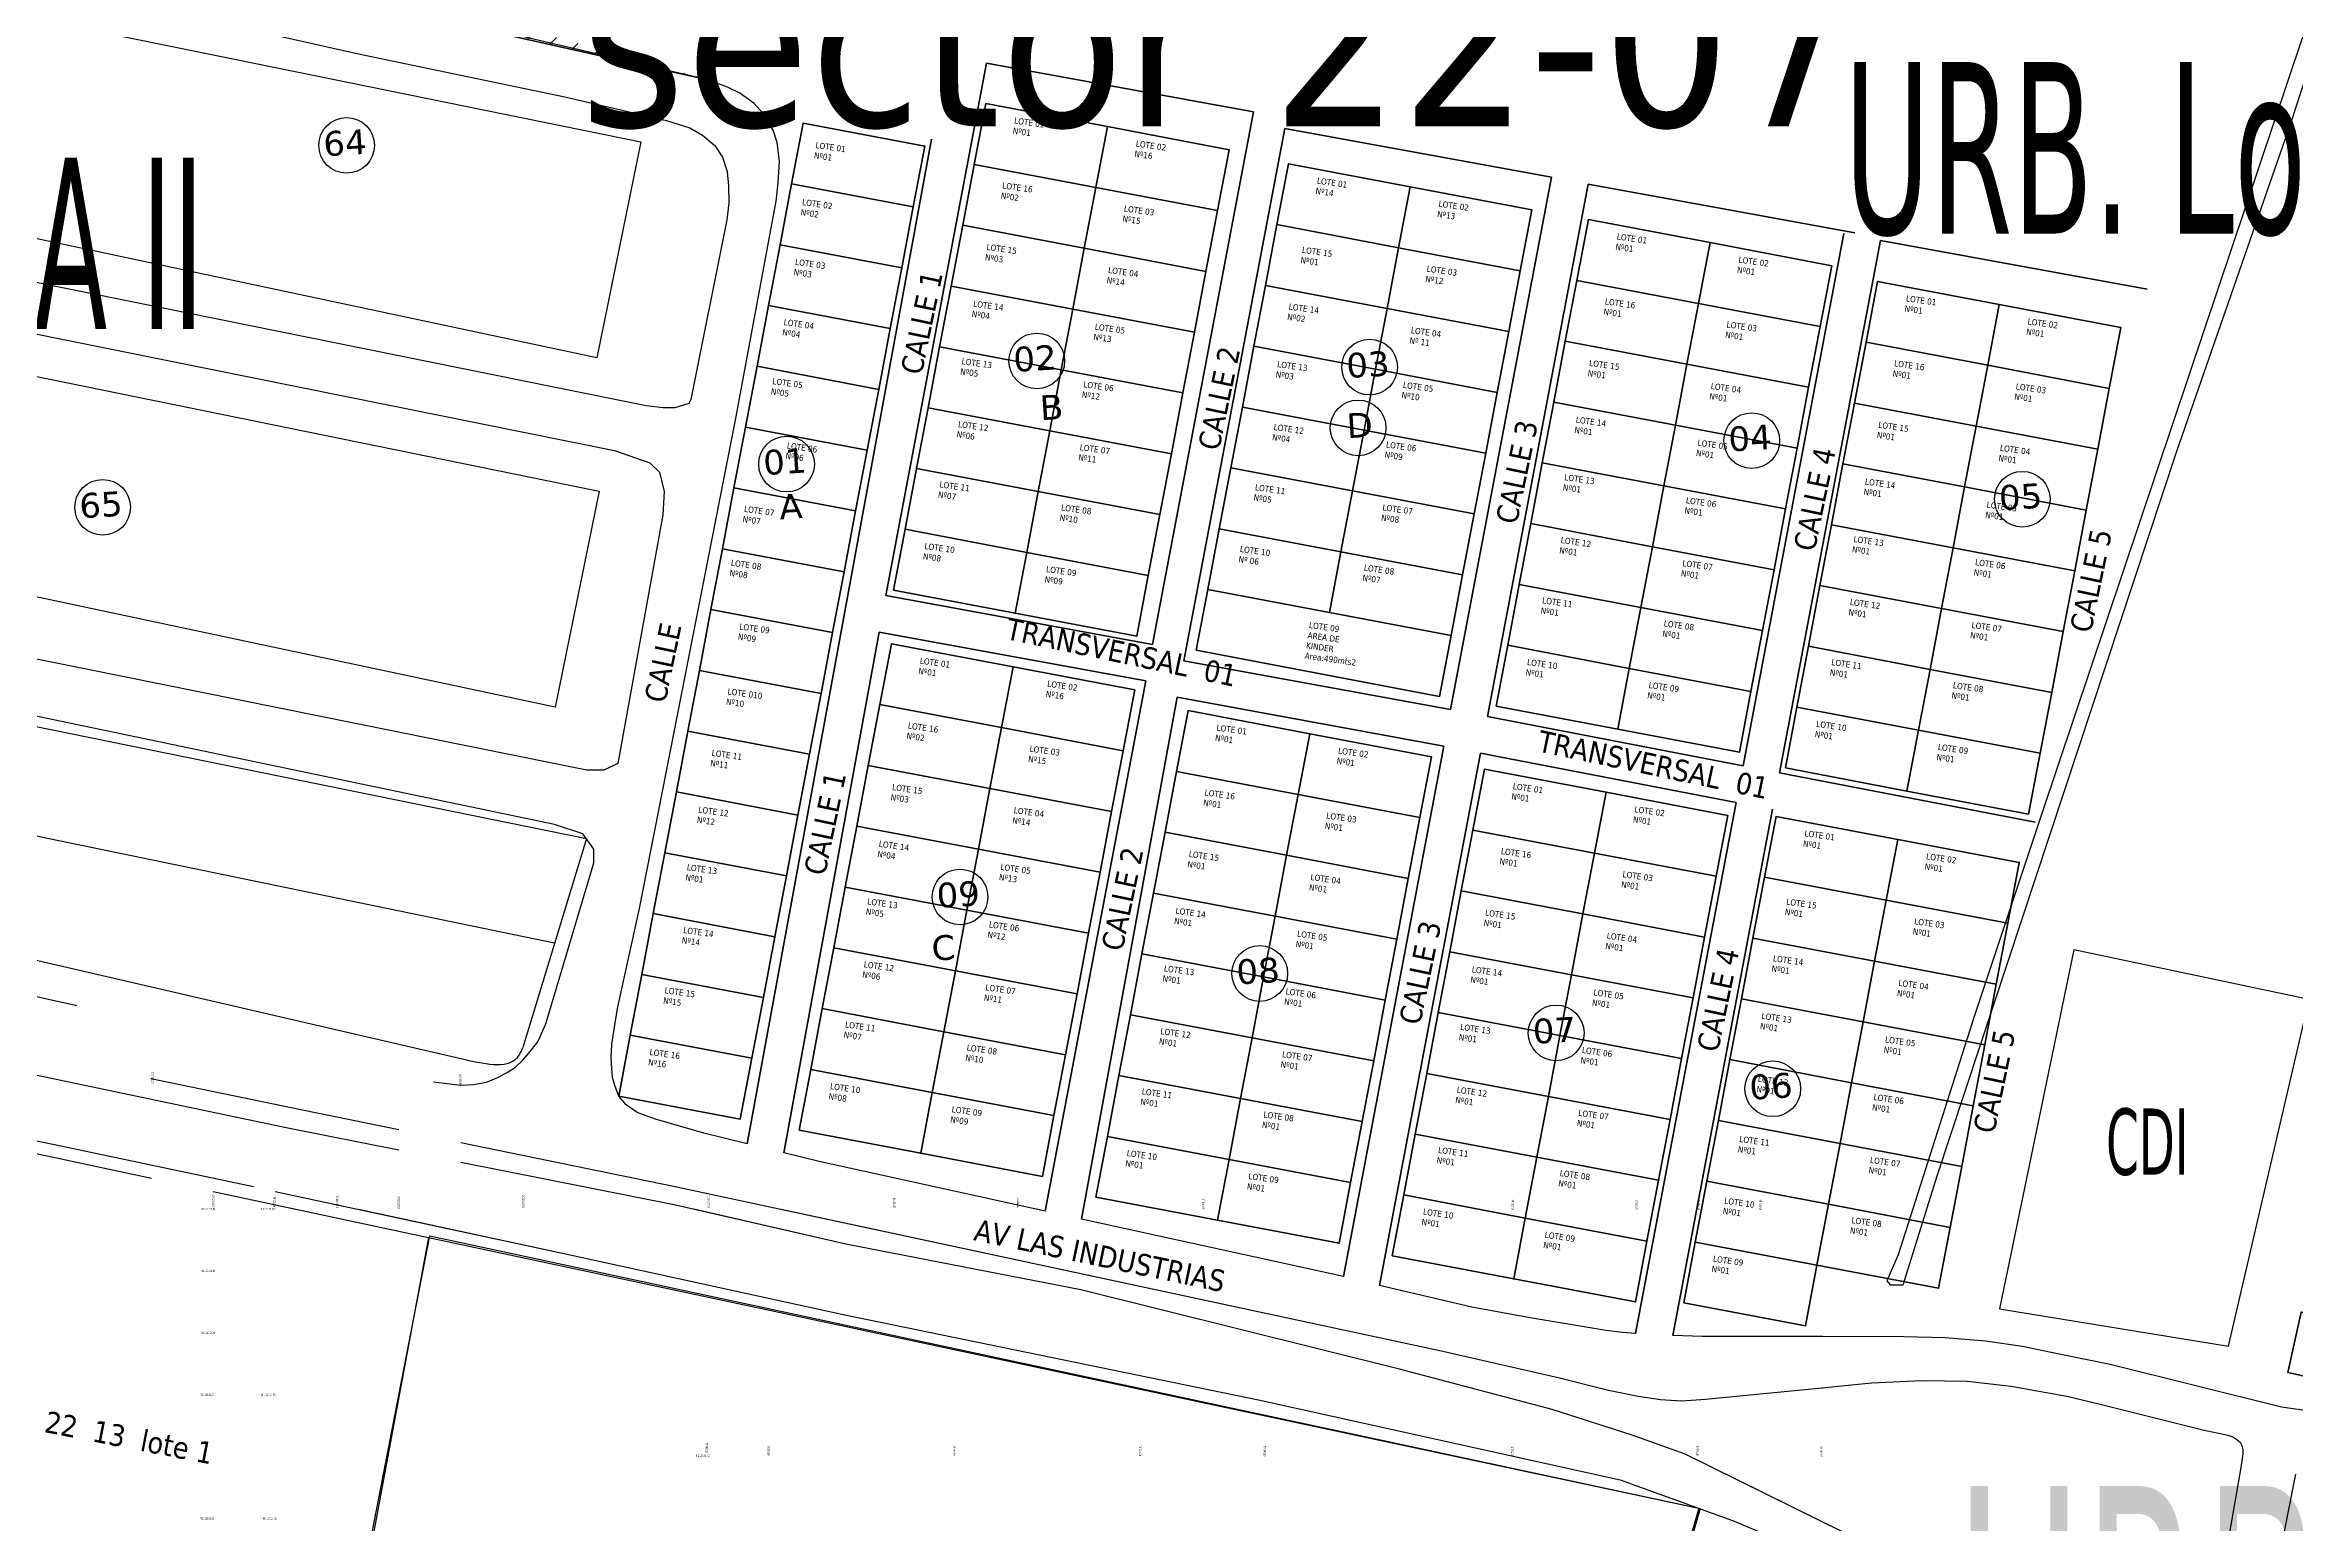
# Model space of a CAD drawing. Header units: metres. Extents: x 2 to 659295185, y -28 to 1124222152.
# Drawn here: x 657297.8 to 657661.3, y 1122120.6 to 1122359.4 of the extents above; entities that cross this region are included whole.
import ezdxf

# ---------------------------------------------------------------- set-up
doc = ezdxf.new("R2010")
doc.units = ezdxf.units.M
doc.header["$MEASUREMENT"] = 0
doc.linetypes.add('HIDDEN', pattern=[0.375, 0.25, -0.125])
for name, color, linetype in [('CALLES', 1, 'CONTINUOUS'), ('LOTES DE TERRENO PARA URBANIZAR', 1, 'CONTINUOUS'), ('MANZANA', 30, 'CONTINUOUS'), ('Numero de manzana', 6, 'CONTINUOUS'), ('Parcelas', 140, 'CONTINUOUS'), ('TEXTOS', 7, 'CONTINUOUS'), ('VERT.', 7, 'CONTINUOUS')]:
    doc.layers.add(name, color=color, linetype=linetype)
doc.styles.add('ROMAN', font='verdana.ttf')
doc.styles.get("Standard").update_dxf_attribs({"font": 'tahoma.ttf'})

msp = doc.modelspace()

# ---------------------------------------------------------------- hatches: boundary and pattern name
at = {"layer": 'LOTES DE TERRENO PARA URBANIZAR', "lineweight": 40}
h = msp.add_hatch(dxfattribs=at)
h.set_pattern_fill('ANSI31', color=1, scale=25, style=0)
edge = h.paths.add_edge_path()
edge.add_line((657322, 1122377), (657348.1697, 1122556.9868))
edge.add_line((657348.1697, 1122556.9868), (657323.4363, 1122561.6858))
edge.add_line((657323.4363, 1122561.6858), (657272.8811, 1122570.8639))
edge.add_line((657272.8811, 1122570.8639), (657097.1397, 1122602.7692))
edge.add_line((657097.1397, 1122602.7692), (657078.2462, 1122426.7833))
edge.add_line((657078.2462, 1122426.7833), (657404.897, 1122353.7881))

# ---------------------------------------------------------------- linework, layer by layer
at = {"layer": 'LOTES DE TERRENO PARA URBANIZAR', "color": 1, "lineweight": 40}
msp.add_lwpolyline([(657322, 1122377), (657348.1697, 1122556.9868), (657323.4363, 1122561.6858), (657272.8811, 1122570.8639), (657097.1397, 1122602.7692), (657078.2462, 1122426.7833), (657404.897, 1122353.7881)], dxfattribs=at)
at = {"layer": 'MANZANA', "lineweight": -2}
for p, q in [((657660.6914, 1122346.9595), (657689.7662, 1122436.3413)), ((657669.8443, 1122382.6123), (657644.2162, 1122306.1778)), ((657404.897, 1122353.7881), (657355.9744, 1122365.1858)), ((657408.0799, 1122352.5884), (657404.897, 1122353.7881)), ((657410.0589, 1122351.5986), (657408.0799, 1122352.5884)), ((657412.3678, 1122349.9489), (657410.0589, 1122351.5986)), ((657413.8025, 1122348.4092), (657412.3678, 1122349.9489)), ((657415.4517, 1122345.6498), (657413.8025, 1122348.4092)), ((657416.1196, 1122343.6602), (657415.4517, 1122345.6498)), ((657416.4659, 1122340.5708), (657416.1196, 1122343.6602)), ((657642.1877, 1122293.7903), (657660.6914, 1122346.9595)), ((657416.2598, 1122337.1415), (657416.4659, 1122340.5708)), ((657415.9465, 1122334.1521), (657416.2598, 1122337.1415)), ((657409.3086, 1122298.5094), (657415.9465, 1122334.1521)), ((657644.2162, 1122306.1778), (657620.2043, 1122234.7424)), ((657393.8723, 1122219.9154), (657409.3086, 1122298.5094)), ((657603.4735, 1122176.7142), (657642.1877, 1122293.7903)), ((657620.2043, 1122234.7424), (657609.4929, 1122202.6189)), ((657390.3266, 1122203.7487), (657393.8723, 1122219.9154)), ((657389.3701, 1122197.9998), (657390.3266, 1122203.7487)), ((657609.4929, 1122202.6189), (657597.1736, 1122163.9668)), ((657337.0502, 1122184.3826), (657287.2536, 1122194.8905)), ((657389.2712, 1122195.7803), (657389.3701, 1122197.9998)), ((657389.3866, 1122194.1206), (657389.2712, 1122195.7803)), ((657314.9199, 1122192.4478), (657339.4498, 1122187.382)), ((657389.502, 1122192.5809), (657389.3866, 1122194.1206)), ((657389.9473, 1122191.1412), (657389.502, 1122192.5809)), ((657390.4998, 1122189.5916), (657389.9473, 1122191.1412)), ((657270.6299, 1122187.512), (657299.3667, 1122181.7831)), ((657339.4498, 1122187.382), (657355.0107, 1122184.1734)), ((657391.7119, 1122188.1618), (657390.4998, 1122189.5916)), ((657393.4765, 1122186.9521), (657391.7119, 1122188.1618)), ((657355.0107, 1122180.8318), (657337.0502, 1122184.3826)), ((657396.4368, 1122185.8623), (657393.4765, 1122186.9521)), ((657404.2291, 1122183.5728), (657396.4368, 1122185.8623)), ((657411.2548, 1122181.8547), (657404.2291, 1122183.5728)), ((657299.3667, 1122181.7831), (657331.5008, 1122174.9545)), ((657365.0107, 1122182.1114), (657399.3311, 1122175.0345)), ((657399.4548, 1122172.0451), (657365.0107, 1122178.8548)), ((657597.9652, 1122159.0978), (657603.4735, 1122176.7142)), ((657335.0107, 1122174.2001), (657381.4129, 1122164.2267)), ((657399.3311, 1122175.0345), (657523.1672, 1122148.4899)), ((657348.4774, 1122171.3049), (657381.4127, 1122164.226)), ((657427.2103, 1122165.6464), (657399.4548, 1122172.0451)), ((657427.2101, 1122165.6457), (657402.6623, 1122171.3049)), ((657416.727, 1122171.3049), (657523.167, 1122148.4892)), ((657465.1575, 1122158.2972), (657427.2101, 1122165.6457)), ((657465.1577, 1122158.2979), (657427.2103, 1122165.6464)), ((657381.4127, 1122164.226), (657427.037, 1122154.2481)), ((657381.4129, 1122164.2267), (657427.0371, 1122154.2487)), ((657597.1736, 1122163.9668), (657595.3266, 1122159.7576)), ((657516.6033, 1122145.4698), (657465.1575, 1122158.2972)), ((657516.6035, 1122145.4705), (657465.1577, 1122158.2979)), ((657595.3266, 1122159.7576), (657595.879, 1122159.0878)), ((657595.879, 1122159.0878), (657597.9652, 1122159.0978)), ((657427.037, 1122154.2481), (657493.8366, 1122140.5008)), ((657427.0371, 1122154.2487), (657493.8367, 1122140.5015)), ((657565.5672, 1122150.7688), (657560.7969, 1122150.927)), ((657565.5673, 1122150.7695), (657560.797, 1122150.9277)), ((657523.167, 1122148.4892), (657542.2562, 1122144.1401)), ((657523.1672, 1122148.4899), (657542.2563, 1122144.1408)), ((657585.0105, 1122150.7269), (657565.5672, 1122150.7688)), ((657598.1137, 1122150.6995), (657565.5673, 1122150.7695)), ((657604.7928, 1122150.5095), (657598.1137, 1122150.6995)), ((657611.2658, 1122149.9796), (657604.7928, 1122150.5095)), ((657617.2935, 1122149.1198), (657611.2658, 1122149.9796)), ((657621.9029, 1122148.15), (657617.2935, 1122149.1198)), ((657631.4434, 1122146.2004), (657621.9029, 1122148.15)), ((657541.2914, 1122138.9412), (657516.6033, 1122145.4698)), ((657541.2915, 1122138.9419), (657516.6035, 1122145.4705)), ((657542.2562, 1122144.1401), (657550.3701, 1122142.0805)), ((657542.2563, 1122144.1408), (657550.3702, 1122142.0812)), ((657592.8858, 1122143.261), (657600.9915, 1122143.6309)), ((657600.9915, 1122143.6309), (657608.3303, 1122143.5509)), ((657659.0834, 1122139.3518), (657631.4434, 1122146.2004)), ((657493.8366, 1122140.5008), (657552.2996, 1122127.6035)), ((657493.8367, 1122140.5015), (657552.2997, 1122127.6042)), ((657550.3701, 1122142.0805), (657555.1939, 1122141.1007)), ((657550.3702, 1122142.0812), (657555.194, 1122141.1014)), ((657555.1939, 1122141.1007), (657558.8138, 1122140.5708)), ((657555.194, 1122141.1014), (657558.814, 1122140.5715)), ((657558.8138, 1122140.5708), (657562.2111, 1122140.3609)), ((657558.814, 1122140.5715), (657562.2112, 1122140.3616)), ((657562.2111, 1122140.3609), (657566.0454, 1122140.6008)), ((657562.2112, 1122140.3616), (657566.0456, 1122140.6015)), ((657566.0454, 1122140.6008), (657583.7905, 1122142.3405)), ((657566.0456, 1122140.6015), (657583.7906, 1122142.3412)), ((657583.7905, 1122142.3405), (657585.0105, 1122142.4639)), ((657583.7906, 1122142.3412), (657592.8858, 1122143.261)), ((657608.3303, 1122143.5509), (657615.4629, 1122142.7011)), ((657615.4629, 1122142.7011), (657624.4509, 1122141.0814)), ((657624.4509, 1122141.0814), (657629.6045, 1122139.8917)), ((657554.2374, 1122134.792), (657541.2914, 1122138.9412)), ((657554.2375, 1122134.7927), (657541.2915, 1122138.9419)), ((657629.6045, 1122139.8917), (657646.3931, 1122135.6525)), ((657680.4649, 1122136.2424), (657659.0834, 1122139.3518)), ((657562.7966, 1122131.7426), (657554.2374, 1122134.792)), ((657562.7967, 1122131.7433), (657554.2375, 1122134.7927)), ((657646.3931, 1122135.6525), (657650.45, 1122134.7827)), ((657650.45, 1122134.7827), (657651.2169, 1122134.5628)), ((657651.2169, 1122134.5628), (657651.8766, 1122134.1228)), ((657651.8766, 1122134.1228), (657652.429, 1122133.6829)), ((657652.429, 1122133.6829), (657652.6517, 1122133.243)), ((657652.6517, 1122133.243), (657652.7589, 1122132.9131)), ((657652.7589, 1122132.9131), (657652.8743, 1122132.4732)), ((657585.0105, 1122120.775), (657562.7966, 1122131.7426)), ((657592.5642, 1122117.0463), (657562.7967, 1122131.7433)), ((657652.5527, 1122129.5938), (657649.1307, 1122110.2177)), ((657652.8743, 1122131.8033), (657652.5527, 1122129.5938)), ((657652.8743, 1122132.4732), (657652.8743, 1122131.8033)), ((657552.2996, 1122127.6035), (657570.4075, 1122121.0448)), ((657552.2997, 1122127.6042), (657570.4076, 1122121.0455)), ((657660.1471, 1122121.9953), (657661.4335, 1122128.524)), ((657658.7536, 1122114.7968), (657660.1471, 1122121.9953)), ((657570.4075, 1122121.0448), (657580.6158, 1122116.7757)), ((657570.4076, 1122121.0455), (657580.616, 1122116.7764))]:
    msp.add_line(p, q, dxfattribs=at)
for points in [[(657273.3098, 1122374.8838), (657348.446, 1122357.9673), (657381.7922, 1122351.0287), (657398.2426, 1122347.2295), (657401.978, 1122346.0297), (657404.0642, 1122344.83), (657406.0432, 1122343.1803), (657407.2553, 1122341.3007), (657408.0305, 1122338.9811), (657408.2613, 1122336.6616), (657408.2778, 1122333.8922), (657407.9562, 1122331.1327), (657402.1677, 1122302.1286), (657401.8461, 1122301.4588), (657399.5455, 1122300.7889), (657397.6819, 1122300.7789), (657394.9443, 1122301.0989), (657270.7866, 1122326.2137)], [(657360.5756, 1122191.8911), (657363.206, 1122191.5712), (657364.9624, 1122191.3612), (657367.0404, 1122191.4812), (657369.1266, 1122191.8211), (657370.9819, 1122192.6009), (657372.6228, 1122193.5008), (657373.8267, 1122194.2806), (657375.0223, 1122195.3904), (657376.0036, 1122196.5001), (657377.4219, 1122198.3798), (657378.7247, 1122201.2692), (657386.5006, 1122227.2939), (657386.4923, 1122229.5034), (657384.7277, 1122231.9329), (657380.1183, 1122233.4526), (657100.2131, 1122291.9407)], [(657238.1661, 1122218.6756), (657302.9949, 1122204.2486)], [(657459.411, 1122170.9931), (657422.873, 1122179.0137), (657417.1562, 1122180.4117)], [(657459.4108, 1122170.9924), (657457.9869, 1122171.3049)], [(657507.5606, 1122160.4563), (657465.2748, 1122169.7051)], [(657507.5608, 1122160.457), (657465.2749, 1122169.7058)], [(657554.7519, 1122151.2527), (657552.6294, 1122151.3786), (657549.999, 1122151.6986), (657537.7209, 1122153.7482), (657528.2877, 1122155.4778), (657513.4028, 1122159.0017)], [(657554.752, 1122151.2534), (657552.6296, 1122151.3793), (657549.9992, 1122151.6993), (657537.7211, 1122153.7489), (657528.2878, 1122155.4785), (657513.4029, 1122159.0024)]]:
    msp.add_lwpolyline(points, dxfattribs=at)
at = {"layer": 'MANZANA', "lineweight": 40}
for points in [[(657449.9407, 1122356.4667), (657433.6493, 1122270.4554)], [(657493.024, 1122348.5799), (657449.9407, 1122356.4667)], [(657493.024, 1122348.5799), (657476.7305, 1122262.569)], [(657441.0543, 1122344.1846), (657411.2548, 1122181.8547)], [(657498.0905, 1122345.9306), (657481.797, 1122259.9197)], [(657541.1738, 1122338.0438), (657498.0905, 1122345.9306)], [(657541.1738, 1122338.0438), (657524.8803, 1122252.0329)], [(657547.1263, 1122336.9155), (657530.8329, 1122250.9046)], [(657590.2096, 1122329.0287), (657547.1263, 1122336.9155)], [(657588.4319, 1122328.9371), (657572.1385, 1122242.9262)], [(657594.3271, 1122327.8204), (657578.0336, 1122241.8095)], [(657637.4104, 1122319.9336), (657594.3271, 1122327.8204)], [(657476.732, 1122262.5687), (657433.6487, 1122270.4555)], [(657432.5683, 1122264.5536), (657417.1562, 1122180.4117)], [(657475.6516, 1122256.6668), (657432.5683, 1122264.5536)], [(657524.8818, 1122252.0327), (657481.7985, 1122259.9195)], [(657475.6516, 1122256.6668), (657459.411, 1122170.9931)], [(657480.7181, 1122254.0175), (657465.2749, 1122169.7058)], [(657523.8014, 1122246.1307), (657480.7181, 1122254.0175)], [(657530.8343, 1122250.9044), (657572.1399, 1122242.926)], [(657523.8014, 1122246.1307), (657507.5608, 1122160.457)], [(657529.6964, 1122245.0133), (657513.4029, 1122159.0024)], [(657529.6964, 1122245.0133), (657571.002, 1122237.0349)], [(657578.0336, 1122241.8095), (657619.3392, 1122233.8311)], [(657571.002, 1122237.0349), (657554.752, 1122151.2534)], [(657576.8972, 1122235.9181), (657560.797, 1122150.9277)]]:
    msp.add_lwpolyline(points, dxfattribs=at)
at = {"layer": 'MANZANA', "lineweight": -2}
msp.add_lwpolyline([(657395.5298, 1122291.9207), (657397.0717, 1122290.381), (657397.8551, 1122287.2817), (657397.6489, 1122283.5224), (657390.3761, 1122243.3406), (657388.0755, 1122242.2308), (657385.3379, 1122242.2208), (657254.4928, 1122268.6255), (657251.6398, 1122269.6053), (657249.8834, 1122271.2549), (657248.0034, 1122273.5745), (657247.5581, 1122275.894), (657247.9786, 1122279.6532), (657254.6413, 1122309.7671), (657255.606, 1122313.8663), (657256.3646, 1122315.9658), (657257.3459, 1122317.5255), (657258.5498, 1122318.5253), (657259.9681, 1122319.1952), (657261.5018, 1122319.4251), (657263.588, 1122319.2052), (657265.7814, 1122318.8852), (657389.8236, 1122293.8903)], close=True, dxfattribs=at)
at = {"layer": 'MANZANA', "lineweight": -3}
msp.add_lwpolyline([(657625.5542, 1122213.1917), (657613.5542, 1122155.1917), (657650.5542, 1122149.1917), (657663.5542, 1122205.1917), (657625.5542, 1122213.1917)], dxfattribs=at)
at = {"layer": 'Numero de manzana', "lineweight": -3}
for p, q in [((657359.7965, 1122166.7453), (657345.5052, 1122090.0658)), ((657359.7966, 1122166.746), (657345.5053, 1122090.0665)), ((657359.7965, 1122166.7453), (657565.1767, 1122122.9394)), ((657359.7966, 1122166.746), (657565.1769, 1122122.9401)), ((657565.1767, 1122122.9394), (657502.7306, 1121907.3662)), ((657565.1769, 1122122.9401), (657502.7308, 1121907.3669))]:
    msp.add_line(p, q, dxfattribs=at)
for points in [[(657280.9139, 1122179.0174), (657281.747, 1122183.4282), (657315.0107, 1122176.3185)], [(657325.0107, 1122174.1811), (657359.7966, 1122166.746)]]:
    msp.add_lwpolyline(points, dxfattribs=at)
at = {"layer": 'Numero de manzana', "lineweight": -2}
for centre in [(657346.5569, 1122343.1862), (657458.0278, 1122308.3551), (657511.8074, 1122307.3674), (657509.9449, 1122297.5423), (657573.5297, 1122295.4808), (657417.6161, 1122291.6987), (657307.1389, 1122284.7109), (657617.2366, 1122286.0129), (657445.635, 1122221.7584), (657494.0521, 1122209.3958), (657541.934, 1122199.7933), (657576.9225, 1122190.7685)]:
    msp.add_circle(centre, 4.5001, dxfattribs=at)
at = {"layer": 'Parcelas', "lineweight": -3}
for p, q in [((657380.1489, 1122214.3094), (657121.4294, 1122267.7353)), ((657137.4894, 1122248.2969), (657365.6809, 1122195.4951)), ((657385.2754, 1122231.1788), (657375.0223, 1122197.44))]:
    msp.add_line(p, q, dxfattribs=at)
for points in [[(657272.2925, 1122368.5965), (657394.0998, 1122343.7699), (657386.9892, 1122308.8831), (657264.8234, 1122334.8029), (657272.2925, 1122368.5965)], [(657265.5481, 1122312.1621), (657387.3554, 1122287.3354), (657380.2448, 1122252.4486), (657258.079, 1122278.3684), (657265.5481, 1122312.1621)], [(657104.2015, 1122288.4194), (657385.2754, 1122231.1788)]]:
    msp.add_lwpolyline(points, dxfattribs=at)
at = {"layer": 'Parcelas', "lineweight": 40}
for points in [[(657447.9306, 1122340.1085), (657467.5807, 1122336.3836), (657469.4431, 1122346.2086), (657449.7931, 1122349.9336), (657447.9306, 1122340.1085)], [(657418.4367, 1122336.967), (657438.0868, 1122333.2421), (657439.9493, 1122343.0671), (657420.2992, 1122346.792), (657418.4367, 1122336.967)], [(657467.5807, 1122336.3836), (657487.2307, 1122332.6587), (657489.0932, 1122342.4837), (657469.4431, 1122346.2086), (657467.5807, 1122336.3836)], [(657446.0682, 1122330.2835), (657465.7182, 1122326.5586), (657467.5807, 1122336.3836), (657447.9306, 1122340.1085), (657446.0682, 1122330.2835)], [(657496.8375, 1122330.3831), (657516.4876, 1122326.6582), (657518.35, 1122336.4832), (657498.7, 1122340.2082), (657496.8375, 1122330.3831)], [(657416.5743, 1122327.142), (657436.2243, 1122323.4171), (657438.0868, 1122333.2421), (657418.4367, 1122336.967), (657416.5743, 1122327.142)], [(657465.7182, 1122326.5586), (657485.3683, 1122322.8337), (657487.2307, 1122332.6587), (657467.5807, 1122336.3836), (657465.7182, 1122326.5586)], [(657516.4876, 1122326.6582), (657536.1376, 1122322.9333), (657538.0001, 1122332.7583), (657518.35, 1122336.4832), (657516.4876, 1122326.6582)], [(657444.2057, 1122320.4585), (657463.8558, 1122316.7336), (657465.7182, 1122326.5586), (657446.0682, 1122330.2835), (657444.2057, 1122320.4585)], [(657494.975, 1122320.5581), (657514.6251, 1122316.8332), (657516.4876, 1122326.6582), (657496.8375, 1122330.3831), (657494.975, 1122320.5581)], [(657545.2804, 1122321.3696), (657564.9304, 1122317.6447), (657566.7929, 1122327.4697), (657547.1428, 1122331.1946), (657545.2804, 1122321.3696)], [(657414.7118, 1122317.317), (657434.3619, 1122313.592), (657436.2243, 1122323.4171), (657416.5743, 1122327.142), (657414.7118, 1122317.317)], [(657463.8558, 1122316.7336), (657483.5058, 1122313.0086), (657485.3683, 1122322.8337), (657465.7182, 1122326.5586), (657463.8558, 1122316.7336)], [(657514.6251, 1122316.8332), (657534.2752, 1122313.1082), (657536.1376, 1122322.9333), (657516.4876, 1122326.6582), (657514.6251, 1122316.8332)], [(657564.9304, 1122317.6447), (657584.5805, 1122313.9197), (657586.4429, 1122323.7448), (657566.7929, 1122327.4697), (657564.9304, 1122317.6447)], [(657442.3432, 1122310.6335), (657461.9933, 1122306.9085), (657463.8558, 1122316.7336), (657444.2057, 1122320.4585), (657442.3432, 1122310.6335)], [(657493.1126, 1122310.7331), (657512.7626, 1122307.0081), (657514.6251, 1122316.8332), (657494.975, 1122320.5581), (657493.1126, 1122310.7331)], [(657543.4179, 1122311.5446), (657563.0679, 1122307.8196), (657564.9304, 1122317.6447), (657545.2804, 1122321.3696), (657543.4179, 1122311.5446)], [(657591.9936, 1122311.3757), (657611.6437, 1122307.6508), (657613.5061, 1122317.4758), (657593.8561, 1122321.2007), (657591.9936, 1122311.3757)], [(657412.8494, 1122307.4919), (657432.4994, 1122303.767), (657434.3619, 1122313.592), (657414.7118, 1122317.317), (657412.8494, 1122307.4919)], [(657461.9933, 1122306.9085), (657481.6434, 1122303.1836), (657483.5058, 1122313.0086), (657463.8558, 1122316.7336), (657461.9933, 1122306.9085)], [(657512.7626, 1122307.0081), (657532.4127, 1122303.2832), (657534.2752, 1122313.1082), (657514.6251, 1122316.8332), (657512.7626, 1122307.0081)], [(657563.0679, 1122307.8196), (657582.718, 1122304.0947), (657584.5805, 1122313.9197), (657564.9304, 1122317.6447), (657563.0679, 1122307.8196)], [(657611.6437, 1122307.6508), (657631.2937, 1122303.9259), (657633.1562, 1122313.7509), (657613.5061, 1122317.4758), (657611.6437, 1122307.6508)], [(657541.5554, 1122301.7195), (657561.2055, 1122297.9946), (657563.0679, 1122307.8196), (657543.4179, 1122311.5446), (657541.5554, 1122301.7195)], [(657590.1311, 1122301.5507), (657609.7812, 1122297.8257), (657611.6437, 1122307.6508), (657591.9936, 1122311.3757), (657590.1311, 1122301.5507)], [(657410.9869, 1122297.6669), (657430.6369, 1122293.942), (657432.4994, 1122303.767), (657412.8494, 1122307.4919), (657410.9869, 1122297.6669)], [(657440.4808, 1122300.8084), (657460.1308, 1122297.0835), (657461.9933, 1122306.9085), (657442.3432, 1122310.6335), (657440.4808, 1122300.8084)], [(657491.2501, 1122300.908), (657510.9002, 1122297.1831), (657512.7626, 1122307.0081), (657493.1126, 1122310.7331), (657491.2501, 1122300.908)], [(657561.2055, 1122297.9946), (657580.8555, 1122294.2697), (657582.718, 1122304.0947), (657563.0679, 1122307.8196), (657561.2055, 1122297.9946)], [(657609.7812, 1122297.8257), (657629.4313, 1122294.1008), (657631.2937, 1122303.9259), (657611.6437, 1122307.6508), (657609.7812, 1122297.8257)], [(657460.1308, 1122297.0835), (657479.7809, 1122293.3586), (657481.6434, 1122303.1836), (657461.9933, 1122306.9085), (657460.1308, 1122297.0835)], [(657510.9002, 1122297.1831), (657530.5502, 1122293.4582), (657532.4127, 1122303.2832), (657512.7626, 1122307.0081), (657510.9002, 1122297.1831)], [(657438.6183, 1122290.9834), (657458.2684, 1122287.2585), (657460.1308, 1122297.0835), (657440.4808, 1122300.8084), (657438.6183, 1122290.9834)], [(657489.3876, 1122291.083), (657509.0377, 1122287.3581), (657510.9002, 1122297.1831), (657491.2501, 1122300.908), (657489.3876, 1122291.083)], [(657539.693, 1122291.8945), (657559.343, 1122288.1696), (657561.2055, 1122297.9946), (657541.5554, 1122301.7195), (657539.693, 1122291.8945)], [(657588.2687, 1122291.7256), (657607.9187, 1122288.0007), (657609.7812, 1122297.8257), (657590.1311, 1122301.5507), (657588.2687, 1122291.7256)], [(657409.1244, 1122287.8419), (657428.7745, 1122284.1169), (657430.6369, 1122293.942), (657410.9869, 1122297.6669), (657409.1244, 1122287.8419)], [(657458.2684, 1122287.2585), (657477.9184, 1122283.5335), (657479.7809, 1122293.3586), (657460.1308, 1122297.0835), (657458.2684, 1122287.2585)], [(657509.0377, 1122287.3581), (657528.6878, 1122283.6331), (657530.5502, 1122293.4582), (657510.9002, 1122297.1831), (657509.0377, 1122287.3581)], [(657559.343, 1122288.1696), (657578.9931, 1122284.4446), (657580.8555, 1122294.2697), (657561.2055, 1122297.9946), (657559.343, 1122288.1696)], [(657607.9187, 1122288.0007), (657627.5688, 1122284.2758), (657629.4313, 1122294.1008), (657609.7812, 1122297.8257), (657607.9187, 1122288.0007)], [(657436.7558, 1122281.1584), (657456.4059, 1122277.4334), (657458.2684, 1122287.2585), (657438.6183, 1122290.9834), (657436.7558, 1122281.1584)], [(657487.5252, 1122281.258), (657507.1752, 1122277.533), (657509.0377, 1122287.3581), (657489.3876, 1122291.083), (657487.5252, 1122281.258)], [(657537.8305, 1122282.0695), (657557.4806, 1122278.3445), (657559.343, 1122288.1696), (657539.693, 1122291.8945), (657537.8305, 1122282.0695)], [(657586.4062, 1122281.9006), (657606.0563, 1122278.1757), (657607.9187, 1122288.0007), (657588.2687, 1122291.7256), (657586.4062, 1122281.9006)], [(657407.262, 1122278.0168), (657426.912, 1122274.2919), (657428.7745, 1122284.1169), (657409.1244, 1122287.8419), (657407.262, 1122278.0168)], [(657456.4059, 1122277.4334), (657476.056, 1122273.7085), (657477.9184, 1122283.5335), (657458.2684, 1122287.2585), (657456.4059, 1122277.4334)], [(657507.1752, 1122277.533), (657526.8253, 1122273.8081), (657528.6878, 1122283.6331), (657509.0377, 1122287.3581), (657507.1752, 1122277.533)], [(657557.4806, 1122278.3445), (657577.1306, 1122274.6196), (657578.9931, 1122284.4446), (657559.343, 1122288.1696), (657557.4806, 1122278.3445)], [(657606.0563, 1122278.1757), (657625.7063, 1122274.4508), (657627.5688, 1122284.2758), (657607.9187, 1122288.0007), (657606.0563, 1122278.1757)], [(657535.968, 1122272.2444), (657555.6181, 1122268.5195), (657557.4806, 1122278.3445), (657537.8305, 1122282.0695), (657535.968, 1122272.2444)], [(657584.5437, 1122272.0756), (657604.1938, 1122268.3507), (657606.0563, 1122278.1757), (657586.4062, 1122281.9006), (657584.5437, 1122272.0756)], [(657434.8934, 1122271.3333), (657454.5434, 1122267.6084), (657456.4059, 1122277.4334), (657436.7558, 1122281.1584), (657434.8934, 1122271.3333)], [(657485.6627, 1122271.4329), (657505.3128, 1122267.708), (657507.1752, 1122277.533), (657487.5252, 1122281.258), (657485.6627, 1122271.4329)], [(657555.6181, 1122268.5195), (657575.2682, 1122264.7946), (657577.1306, 1122274.6196), (657557.4806, 1122278.3445), (657555.6181, 1122268.5195)], [(657604.1938, 1122268.3507), (657623.8439, 1122264.6257), (657625.7063, 1122274.4508), (657606.0563, 1122278.1757), (657604.1938, 1122268.3507)], [(657405.3995, 1122268.1918), (657425.0496, 1122264.4669), (657426.912, 1122274.2919), (657407.262, 1122278.0168), (657405.3995, 1122268.1918)], [(657454.5434, 1122267.6084), (657474.1935, 1122263.8835), (657476.056, 1122273.7085), (657456.4059, 1122277.4334), (657454.5434, 1122267.6084)], [(657505.3128, 1122267.708), (657524.9628, 1122263.9831), (657526.8253, 1122273.8081), (657507.1752, 1122277.533), (657505.3128, 1122267.708)], [(657483.8003, 1122261.6079), (657523.1004, 1122254.1581), (657524.9628, 1122263.9831), (657485.6627, 1122271.4329), (657483.8003, 1122261.6079)], [(657534.1056, 1122262.4194), (657553.7556, 1122258.6945), (657555.6181, 1122268.5195), (657535.968, 1122272.2444), (657534.1056, 1122262.4194)], [(657582.6813, 1122262.2506), (657602.3313, 1122258.5256), (657604.1938, 1122268.3507), (657584.5437, 1122272.0756), (657582.6813, 1122262.2506)], [(657403.537, 1122258.3668), (657423.1871, 1122254.6418), (657425.0496, 1122264.4669), (657405.3995, 1122268.1918), (657403.537, 1122258.3668)], [(657553.7556, 1122258.6945), (657573.4057, 1122254.9696), (657575.2682, 1122264.7946), (657555.6181, 1122268.5195), (657553.7556, 1122258.6945)], [(657602.3313, 1122258.5256), (657621.9814, 1122254.8007), (657623.8439, 1122264.6257), (657604.1938, 1122268.3507), (657602.3313, 1122258.5256)], [(657432.6873, 1122252.841), (657452.3373, 1122249.116), (657454.1998, 1122258.9411), (657434.5497, 1122262.666), (657432.6873, 1122252.841)], [(657532.2431, 1122252.5944), (657551.8932, 1122248.8695), (657553.7556, 1122258.6945), (657534.1056, 1122262.4194), (657532.2431, 1122252.5944)], [(657580.8188, 1122252.4255), (657600.4689, 1122248.7006), (657602.3313, 1122258.5256), (657582.6813, 1122262.2506), (657580.8188, 1122252.4255)], [(657401.6746, 1122248.5417), (657421.3246, 1122244.8168), (657423.1871, 1122254.6418), (657403.537, 1122258.3668), (657401.6746, 1122248.5417)], [(657452.3373, 1122249.116), (657471.9874, 1122245.3911), (657473.8499, 1122255.2161), (657454.1998, 1122258.9411), (657452.3373, 1122249.116)], [(657551.8932, 1122248.8695), (657571.5432, 1122245.1445), (657573.4057, 1122254.9696), (657553.7556, 1122258.6945), (657551.8932, 1122248.8695)], [(657600.4689, 1122248.7006), (657620.1189, 1122244.9757), (657621.9814, 1122254.8007), (657602.3313, 1122258.5256), (657600.4689, 1122248.7006)], [(657430.8248, 1122243.0159), (657450.4749, 1122239.291), (657452.3373, 1122249.116), (657432.6873, 1122252.841), (657430.8248, 1122243.0159)], [(657450.4749, 1122239.291), (657470.1249, 1122235.5661), (657471.9874, 1122245.3911), (657452.3373, 1122249.116), (657450.4749, 1122239.291)], [(657480.6137, 1122242.0349), (657500.2637, 1122238.31), (657502.1262, 1122248.135), (657482.4761, 1122251.8599), (657480.6137, 1122242.0349)], [(657578.9564, 1122242.6005), (657598.6064, 1122238.8756), (657600.4689, 1122248.7006), (657580.8188, 1122252.4255), (657578.9564, 1122242.6005)], [(657399.8121, 1122238.7167), (657419.4622, 1122234.9918), (657421.3246, 1122244.8168), (657401.6746, 1122248.5417), (657399.8121, 1122238.7167)], [(657500.2637, 1122238.31), (657519.9138, 1122234.5851), (657521.7762, 1122244.4101), (657502.1262, 1122248.135), (657500.2637, 1122238.31)], [(657598.6064, 1122238.8756), (657618.2565, 1122235.1506), (657620.1189, 1122244.9757), (657600.4689, 1122248.7006), (657598.6064, 1122238.8756)], [(657428.9624, 1122233.1909), (657448.6124, 1122229.466), (657450.4749, 1122239.291), (657430.8248, 1122243.0159), (657428.9624, 1122233.1909)], [(657478.7512, 1122232.2099), (657498.4013, 1122228.485), (657500.2637, 1122238.31), (657480.6137, 1122242.0349), (657478.7512, 1122232.2099)], [(657528.4785, 1122232.5635), (657548.1286, 1122228.8386), (657549.9911, 1122238.6636), (657530.341, 1122242.3886), (657528.4785, 1122232.5635)], [(657397.9496, 1122228.8917), (657417.5997, 1122225.1667), (657419.4622, 1122234.9918), (657399.8121, 1122238.7167), (657397.9496, 1122228.8917)], [(657448.6124, 1122229.466), (657468.2625, 1122225.741), (657470.1249, 1122235.5661), (657450.4749, 1122239.291), (657448.6124, 1122229.466)], [(657498.4013, 1122228.485), (657518.0513, 1122224.76), (657519.9138, 1122234.5851), (657500.2637, 1122238.31), (657498.4013, 1122228.485)], [(657548.1286, 1122228.8386), (657567.7787, 1122225.1137), (657569.6411, 1122234.9387), (657549.9911, 1122238.6636), (657548.1286, 1122228.8386)], [(657575.5904, 1122224.9516), (657595.2405, 1122221.2267), (657597.1029, 1122231.0517), (657577.4529, 1122234.7766), (657575.5904, 1122224.9516)], [(657427.0999, 1122223.3659), (657446.75, 1122219.6409), (657448.6124, 1122229.466), (657428.9624, 1122233.1909), (657427.0999, 1122223.3659)], [(657476.8887, 1122222.3848), (657496.5388, 1122218.6599), (657498.4013, 1122228.485), (657478.7512, 1122232.2099), (657476.8887, 1122222.3848)], [(657526.6161, 1122222.7385), (657546.2661, 1122219.0136), (657548.1286, 1122228.8386), (657528.4785, 1122232.5635), (657526.6161, 1122222.7385)], [(657595.2405, 1122221.2267), (657614.8905, 1122217.5017), (657616.753, 1122227.3268), (657597.1029, 1122231.0517), (657595.2405, 1122221.2267)], [(657396.0872, 1122219.0666), (657415.7372, 1122215.3417), (657417.5997, 1122225.1667), (657397.9496, 1122228.8917), (657396.0872, 1122219.0666)], [(657446.75, 1122219.6409), (657466.4, 1122215.916), (657468.2625, 1122225.741), (657448.6124, 1122229.466), (657446.75, 1122219.6409)], [(657496.5388, 1122218.6599), (657516.1889, 1122214.935), (657518.0513, 1122224.76), (657498.4013, 1122228.485), (657496.5388, 1122218.6599)], [(657546.2661, 1122219.0136), (657565.9162, 1122215.2886), (657567.7787, 1122225.1137), (657548.1286, 1122228.8386), (657546.2661, 1122219.0136)], [(657573.728, 1122215.1266), (657593.378, 1122211.4016), (657595.2405, 1122221.2267), (657575.5904, 1122224.9516), (657573.728, 1122215.1266)], [(657425.2374, 1122213.5408), (657444.8875, 1122209.8159), (657446.75, 1122219.6409), (657427.0999, 1122223.3659), (657425.2374, 1122213.5408)], [(657475.0263, 1122212.5598), (657494.6763, 1122208.8349), (657496.5388, 1122218.6599), (657476.8887, 1122222.3848), (657475.0263, 1122212.5598)], [(657524.7536, 1122212.9135), (657544.4037, 1122209.1885), (657546.2661, 1122219.0136), (657526.6161, 1122222.7385), (657524.7536, 1122212.9135)], [(657593.378, 1122211.4016), (657613.0281, 1122207.6767), (657614.8905, 1122217.5017), (657595.2405, 1122221.2267), (657593.378, 1122211.4016)], [(657394.2247, 1122209.2416), (657413.8748, 1122205.5167), (657415.7372, 1122215.3417), (657396.0872, 1122219.0666), (657394.2247, 1122209.2416)], [(657444.8875, 1122209.8159), (657464.5376, 1122206.091), (657466.4, 1122215.916), (657446.75, 1122219.6409), (657444.8875, 1122209.8159)], [(657494.6763, 1122208.8349), (657514.3264, 1122205.11), (657516.1889, 1122214.935), (657496.5388, 1122218.6599), (657494.6763, 1122208.8349)], [(657544.4037, 1122209.1885), (657564.0537, 1122205.4636), (657565.9162, 1122215.2886), (657546.2661, 1122219.0136), (657544.4037, 1122209.1885)], [(657423.375, 1122203.7158), (657443.025, 1122199.9909), (657444.8875, 1122209.8159), (657425.2374, 1122213.5408), (657423.375, 1122203.7158)], [(657522.8912, 1122203.0884), (657542.5412, 1122199.3635), (657544.4037, 1122209.1885), (657524.7536, 1122212.9135), (657522.8912, 1122203.0884)], [(657571.8655, 1122205.3015), (657591.5156, 1122201.5766), (657593.378, 1122211.4016), (657573.728, 1122215.1266), (657571.8655, 1122205.3015)], [(657392.3622, 1122199.4166), (657412.0123, 1122195.6917), (657413.8748, 1122205.5167), (657394.2247, 1122209.2416), (657392.3622, 1122199.4166)], [(657443.025, 1122199.9909), (657462.6751, 1122196.2659), (657464.5376, 1122206.091), (657444.8875, 1122209.8159), (657443.025, 1122199.9909)], [(657473.1638, 1122202.7348), (657492.8139, 1122199.0099), (657494.6763, 1122208.8349), (657475.0263, 1122212.5598), (657473.1638, 1122202.7348)], [(657542.5412, 1122199.3635), (657562.1913, 1122195.6386), (657564.0537, 1122205.4636), (657544.4037, 1122209.1885), (657542.5412, 1122199.3635)], [(657591.5156, 1122201.5766), (657611.1656, 1122197.8517), (657613.0281, 1122207.6767), (657593.378, 1122211.4016), (657591.5156, 1122201.5766)], [(657492.8139, 1122199.0099), (657512.4639, 1122195.2849), (657514.3264, 1122205.11), (657494.6763, 1122208.8349), (657492.8139, 1122199.0099)], [(657421.5125, 1122193.8908), (657441.1626, 1122190.1658), (657443.025, 1122199.9909), (657423.375, 1122203.7158), (657421.5125, 1122193.8908)], [(657471.3013, 1122192.9098), (657490.9514, 1122189.1848), (657492.8139, 1122199.0099), (657473.1638, 1122202.7348), (657471.3013, 1122192.9098)], [(657521.0287, 1122193.2634), (657540.6788, 1122189.5385), (657542.5412, 1122199.3635), (657522.8912, 1122203.0884), (657521.0287, 1122193.2634)], [(657570.003, 1122195.4765), (657589.6531, 1122191.7516), (657591.5156, 1122201.5766), (657571.8655, 1122205.3015), (657570.003, 1122195.4765)], [(657390.4998, 1122189.5916), (657410.1498, 1122185.8666), (657412.0123, 1122195.6917), (657392.3622, 1122199.4166), (657390.4998, 1122189.5916)], [(657441.1626, 1122190.1658), (657460.8126, 1122186.4409), (657462.6751, 1122196.2659), (657443.025, 1122199.9909), (657441.1626, 1122190.1658)], [(657490.9514, 1122189.1848), (657510.6015, 1122185.4599), (657512.4639, 1122195.2849), (657492.8139, 1122199.0099), (657490.9514, 1122189.1848)], [(657540.6788, 1122189.5385), (657560.3288, 1122185.8136), (657562.1913, 1122195.6386), (657542.5412, 1122199.3635), (657540.6788, 1122189.5385)], [(657589.6531, 1122191.7516), (657609.3032, 1122188.0266), (657611.1656, 1122197.8517), (657591.5156, 1122201.5766), (657589.6531, 1122191.7516)], [(657568.1406, 1122185.6515), (657587.7906, 1122181.9265), (657589.6531, 1122191.7516), (657570.003, 1122195.4765), (657568.1406, 1122185.6515)], [(657419.65, 1122184.0657), (657439.3001, 1122180.3408), (657441.1626, 1122190.1658), (657421.5125, 1122193.8908), (657419.65, 1122184.0657)], [(657469.4389, 1122183.0847), (657489.0889, 1122179.3598), (657490.9514, 1122189.1848), (657471.3013, 1122192.9098), (657469.4389, 1122183.0847)], [(657519.1662, 1122183.4384), (657538.8163, 1122179.7135), (657540.6788, 1122189.5385), (657521.0287, 1122193.2634), (657519.1662, 1122183.4384)], [(657587.7906, 1122181.9265), (657607.4407, 1122178.2016), (657609.3032, 1122188.0266), (657589.6531, 1122191.7516), (657587.7906, 1122181.9265)], [(657439.3001, 1122180.3408), (657458.9502, 1122176.6159), (657460.8126, 1122186.4409), (657441.1626, 1122190.1658), (657439.3001, 1122180.3408)], [(657489.0889, 1122179.3598), (657508.739, 1122175.6349), (657510.6015, 1122185.4599), (657490.9514, 1122189.1848), (657489.0889, 1122179.3598)], [(657538.8163, 1122179.7135), (657558.4663, 1122175.9885), (657560.3288, 1122185.8136), (657540.6788, 1122189.5385), (657538.8163, 1122179.7135)], [(657566.2781, 1122175.8264), (657585.9282, 1122172.1015), (657587.7906, 1122181.9265), (657568.1406, 1122185.6515), (657566.2781, 1122175.8264)], [(657467.5764, 1122173.2597), (657487.2265, 1122169.5348), (657489.0889, 1122179.3598), (657469.4389, 1122183.0847), (657467.5764, 1122173.2597)], [(657517.3038, 1122173.6134), (657536.9538, 1122169.8884), (657538.8163, 1122179.7135), (657519.1662, 1122183.4384), (657517.3038, 1122173.6134)], [(657585.9282, 1122172.1015), (657605.5782, 1122168.3766), (657607.4407, 1122178.2016), (657587.7906, 1122181.9265), (657585.9282, 1122172.1015)], [(657487.2265, 1122169.5348), (657506.8765, 1122165.8098), (657508.739, 1122175.6349), (657489.0889, 1122179.3598), (657487.2265, 1122169.5348)], [(657536.9538, 1122169.8884), (657556.6039, 1122166.1635), (657558.4663, 1122175.9885), (657538.8163, 1122179.7135), (657536.9538, 1122169.8884)], [(657515.4413, 1122163.7883), (657535.0914, 1122160.0634), (657536.9538, 1122169.8884), (657517.3038, 1122173.6134), (657515.4413, 1122163.7883)], [(657564.4156, 1122166.0014), (657584.0657, 1122162.2765), (657585.9282, 1122172.1015), (657566.2781, 1122175.8264), (657564.4156, 1122166.0014)], [(657535.0914, 1122160.0634), (657554.7414, 1122156.3385), (657556.6039, 1122166.1635), (657536.9538, 1122169.8884), (657535.0914, 1122160.0634)], [(657584.0657, 1122162.2765), (657603.7158, 1122158.5515), (657605.5782, 1122168.3766), (657585.9282, 1122172.1015), (657584.0657, 1122162.2765)], [(657562.5532, 1122156.1764), (657582.2032, 1122152.4514), (657584.0657, 1122162.2765), (657564.4156, 1122166.0014), (657562.5532, 1122156.1764)], [(657660.1232, 1122144.9138), (657679.6596, 1122140.6326), (657681.8002, 1122150.4008), (657662.2638, 1122154.682), (657660.1232, 1122144.9138)]]:
    msp.add_lwpolyline(points, dxfattribs=at)
at = {"layer": 'Parcelas', "lineweight": -3}
msp.add_spline([(657365.6809, 1122195.4951), (657374.4497, 1122196.2221), (657375.0223, 1122197.44)], degree=3, dxfattribs=at)
at = {"layer": 'VERT.', "lineweight": -3}
msp.add_lwpolyline([(657360, 1122167), (657565, 1122123), (657503, 1121907), (657362, 1121906), (657401, 1122076), (657345, 1122090), (657360, 1122167)], dxfattribs=at)

# ---------------------------------------------------------------- texts
at = {"layer": 'CALLES', "color": 0}
for s, rotation, p in [('CALLE 1', 78.181397, (657439.4256, 1122305.953)), ('CALLE 2', 78.181397, (657487.463, 1122293.7283)), ('CALLE 3', 78.181397, (657535.5583, 1122281.813)), ('CALLE 4', 78.181397, (657583.6678, 1122277.4191)), ('CALLE 5', 78.181397, (657628.2932, 1122264.2622)), ('CALLE', 78.181397, (657398.0251, 1122252.9386)), ('TRANSVERSAL  01', 348.181397, (657452.8514, 1122263.4579)), ('TRANSVERSAL  01', 348.181397, (657538.7682, 1122245.3025)), ('CALLE 1', 78.181397, (657423.8083, 1122225.061)), ('CALLE 2', 78.181397, (657471.8457, 1122212.8362)), ('CALLE 3', 78.181397, (657519.9409, 1122200.9209)), ('CALLE 4', 78.181397, (657568.0505, 1122196.5271)), ('CALLE 5', 78.181397, (657612.6759, 1122183.3701)), ('AV LAS INDUSTRIAS', 348.181397, (657447.7007, 1122166.3313)), ('AV LAS INDUSTRIAS', 348.181397, (657447.7009, 1122166.332)), (' 22  13  lote 1 ', 349.029897, (657296.2702, 1122135.5722))]:
    msp.add_text(s, height=3.5001, rotation=rotation, dxfattribs=at).set_placement(p)
at = {"layer": 'Numero de manzana', "lineweight": -2, "style": 'ROMAN'}
for s, p in [('64', (657342.9092, 1122341.4096)), ('02', (657454.3802, 1122306.5785)), ('03', (657508.1597, 1122305.5908)), ('B', (657458.6572, 1122298.7718)), ('D', (657508.203, 1122295.8685)), ('04', (657569.8821, 1122293.7042)), ('01', (657413.9684, 1122289.9221)), ('65', (657303.4913, 1122282.9343)), ('A', (657416.5446, 1122282.7551)), ('05', (657613.589, 1122284.2363)), ('09', (657441.9873, 1122219.9818)), ('C', (657441.1537, 1122211.4595)), ('08', (657490.4044, 1122207.6192)), ('07', (657538.2863, 1122198.0167)), ('06', (657573.2748, 1122188.9919))]:
    msp.add_text(s, height=4, rotation=3.491535, dxfattribs=at).set_placement(p)
at = {"layer": 'Parcelas', "lineweight": 40, "char_height": 1, "width": 6.941503, "attachment_point": 1, "rotation": 351.956363}
for s, insert in [('LOTE 01\\PNº01', (657454.4752, 1122347.7195)), ('LOTE 01\\PNº01', (657422.366, 1122343.7393)), ('LOTE 02\\PNº16', (657474.1253, 1122343.9946)), ('LOTE 16\\PNº02', (657452.5544, 1122337.2307)), ('LOTE 01\\PNº14', (657503.3821, 1122337.9941)), ('LOTE 02\\PNº02', (657420.2176, 1122334.542)), ('LOTE 03\\PNº15', (657472.2044, 1122333.5058)), ('LOTE 02\\PNº13', (657523.0322, 1122334.2692)), ('LOTE 01\\PNº01', (657551.825, 1122328.9806)), ('LOTE 15\\PNº03', (657450.0012, 1122327.2937)), ('LOTE 15\\PNº01', (657500.9695, 1122326.824)), ('LOTE 03\\PNº03', (657419.0818, 1122324.8834)), ('LOTE 04\\PNº14', (657469.6513, 1122323.5688)), ('LOTE 03\\PNº12', (657521.1113, 1122323.7804)), ('LOTE 02\\PNº01', (657571.475, 1122325.2557)), ('LOTE 14\\PNº04', (657447.8523, 1122318.1348)), ('LOTE 16\\PNº01', (657549.9041, 1122318.4918)), ('LOTE 01\\PNº01', (657598.5382, 1122318.9867)), ('LOTE 04\\PNº04', (657417.2438, 1122315.1533)), ('LOTE 14\\PNº02', (657498.8206, 1122317.6651)), ('LOTE 03\\PNº01', (657569.5542, 1122314.7668)), ('LOTE 02\\PNº01', (657618.1883, 1122315.2618)), ('LOTE 05\\PNº13', (657467.5024, 1122314.4099)), ('LOTE 04\\PNº 11', (657518.5582, 1122313.8434)), ('LOTE 13\\PNº05', (657445.9898, 1122308.8329)), ('LOTE 13\\PNº03', (657496.9581, 1122308.3632)), ('LOTE 15\\PNº01', (657547.351, 1122308.5548)), ('LOTE 16\\PNº01', (657596.6174, 1122308.4979)), ('LOTE 05\\PNº05', (657415.4062, 1122305.6069)), ('LOTE 06\\PNº12', (657465.6399, 1122305.1079)), ('LOTE 05\\PNº10', (657517.2798, 1122305.0105)), ('LOTE 04\\PNº01', (657567.001, 1122304.8298)), ('LOTE 03\\PNº01', (657616.2674, 1122304.7729)), ('LOTE 12\\PNº06', (657445.4167, 1122298.6722)), ('LOTE 12\\PNº04', (657496.385, 1122298.2025)), ('LOTE 14\\PNº01', (657545.2021, 1122299.3958)), ('LOTE 15\\PNº01', (657594.0642, 1122298.5609)), ('LOTE 06\\PNº06', (657417.7648, 1122295.2083)), ('LOTE 07\\PNº11', (657465.0668, 1122294.9473)), ('LOTE 06\\PNº09', (657514.5468, 1122295.3825)), ('LOTE 05\\PNº01', (657564.8521, 1122295.6709)), ('LOTE 04\\PNº01', (657613.7143, 1122294.836)), ('LOTE 13\\PNº01', (657543.3396, 1122290.0939)), ('LOTE 14\\PNº01', (657591.9153, 1122289.4019)), ('LOTE 11\\PNº07', (657442.4083, 1122288.9409)), ('LOTE 11\\PNº05', (657493.3766, 1122288.4712)), ('LOTE 06\\PNº01', (657562.9896, 1122286.369)), ('LOTE 05\\PNº01', (657611.5654, 1122285.677)), ('LOTE 07\\PNº07', (657410.841, 1122284.9768)), ('LOTE 08\\PNº10', (657462.0584, 1122285.216)), ('LOTE 07\\PNº08', (657513.9737, 1122285.2219)), ('LOTE 10\\PNº08', (657439.9766, 1122278.9735)), ('LOTE 10\\PNº 06', (657490.9448, 1122278.5038)), ('LOTE 12\\PNº01', (657542.7665, 1122279.9333)), ('LOTE 13\\PNº01', (657590.0528, 1122280.1)), ('LOTE 08\\PNº08', (657408.7231, 1122276.2717)), ('LOTE 09\\PNº09', (657459.6266, 1122275.2485)), ('LOTE 07\\PNº01', (657562.4165, 1122276.2083)), ('LOTE 06\\PNº01', (657609.7029, 1122276.3751)), ('LOTE 11\\PNº01', (657539.7581, 1122270.202)), ('LOTE 12\\PNº01', (657589.4797, 1122269.9394)), ('LOTE 09\\PNº09', (657410.0816, 1122265.9778)), ('LOTE 09\\PAREA DE KINDER\\PArea:490mts2', (657502.0952, 1122266.218)), ('LOTE 08\\PNº01', (657559.4081, 1122266.477)), ('LOTE 07\\PNº01', (657609.1298, 1122266.2144)), ('LOTE 01\\PNº01', (657439.2319, 1122260.452)), ('LOTE 10\\PNº01', (657537.3263, 1122260.2345)), ('LOTE 11\\PNº01', (657586.4713, 1122260.2081)), ('LOTE 02\\PNº16', (657459.8113, 1122256.727)), ('LOTE 09\\PNº01', (657556.9764, 1122256.5096)), ('LOTE 08\\PNº01', (657606.1214, 1122256.4832)), ('LOTE 010\\PNº10', (657408.1608, 1122255.4889)), ('LOTE 16\\PNº02', (657437.311, 1122249.9631)), ('LOTE 01\\PNº01', (657487.1583, 1122249.6459)), ('LOTE 10\\PNº01', (657584.0396, 1122250.2406)), ('LOTE 11\\PNº11', (657405.6076, 1122245.5519)), ('LOTE 03\\PNº15', (657456.9611, 1122246.2382)), ('LOTE 02\\PNº01', (657506.8083, 1122245.921)), ('LOTE 09\\PNº01', (657603.6896, 1122246.5157)), ('LOTE 15\\PNº03', (657434.7579, 1122240.0261)), ('LOTE 16\\PNº01', (657485.2374, 1122239.1571)), ('LOTE 01\\PNº01', (657535.0232, 1122240.1745)), ('LOTE 12\\PNº12', (657403.4587, 1122236.393)), ('LOTE 04\\PNº14', (657454.408, 1122236.3012)), ('LOTE 03\\PNº01', (657504.8875, 1122235.4322)), ('LOTE 02\\PNº01', (657554.6732, 1122236.4496)), ('LOTE 14\\PNº04', (657432.609, 1122230.8672)), ('LOTE 01\\PNº01', (657582.135, 1122232.5626)), ('LOTE 15\\PNº01', (657482.6843, 1122229.2201)), ('LOTE 16\\PNº01', (657533.1023, 1122229.6857)), ('LOTE 02\\PNº01', (657601.7851, 1122228.8377)), ('LOTE 13\\PNº01', (657401.5962, 1122227.0911)), ('LOTE 05\\PNº13', (657452.259, 1122227.1423)), ('LOTE 04\\PNº01', (657502.3343, 1122225.4952)), ('LOTE 03\\PNº01', (657552.7524, 1122225.9608)), ('LOTE 13\\PNº05', (657430.7465, 1122221.5653)), ('LOTE 14\\PNº01', (657480.5354, 1122220.0611)), ('LOTE 15\\PNº01', (657579.2, 1122221.5251)), ('LOTE 14\\PNº14', (657401.0232, 1122216.9304)), ('LOTE 06\\PNº12', (657450.3966, 1122217.8403)), ('LOTE 05\\PNº01', (657500.1854, 1122216.3362)), ('LOTE 15\\PNº01', (657530.5492, 1122219.7487)), ('LOTE 03\\PNº01', (657599.8642, 1122218.3488)), ('LOTE 04\\PNº01', (657550.1992, 1122216.0238)), ('LOTE 12\\PNº06', (657430.1734, 1122211.4046)), ('LOTE 13\\PNº01', (657478.6729, 1122210.7592)), ('LOTE 14\\PNº01', (657528.4002, 1122210.5898)), ('LOTE 14\\PNº01', (657577.0511, 1122212.3662)), ('LOTE 15\\PNº15', (657398.0147, 1122207.1991)), ('LOTE 07\\PNº11', (657449.8235, 1122207.6797)), ('LOTE 06\\PNº01', (657498.3229, 1122207.0343)), ('LOTE 05\\PNº01', (657548.0503, 1122206.8648)), ('LOTE 04\\PNº01', (657597.3111, 1122208.4118)), ('LOTE 13\\PNº01', (657575.1886, 1122203.0643)), ('LOTE 11\\PNº07', (657427.165, 1122201.6733)), ('LOTE 12\\PNº01', (657478.0998, 1122200.5986)), ('LOTE 13\\PNº01', (657526.5378, 1122201.2878)), ('LOTE 05\\PNº01', (657595.1622, 1122199.2529)), ('LOTE 16\\PNº16', (657395.583, 1122197.2317)), ('LOTE 08\\PNº10', (657446.8151, 1122197.9484)), ('LOTE 07\\PNº01', (657497.7498, 1122196.8736)), ('LOTE 06\\PNº01', (657546.1878, 1122197.5629)), ('LOTE 10\\PNº08', (657424.7332, 1122191.7059)), ('LOTE 11\\PNº01', (657475.0914, 1122190.8673)), ('LOTE 12\\PNº01', (657525.9647, 1122191.1272)), ('LOTE 12\\PNº01', (657574.6155, 1122192.9036)), ('LOTE 09\\PNº09', (657444.3833, 1122187.981)), ('LOTE 07\\PNº01', (657545.6147, 1122187.4023)), ('LOTE 06\\PNº01', (657593.2997, 1122189.951)), ('LOTE 08\\PNº01', (657494.7414, 1122187.1424)), ('LOTE 10\\PNº01', (657472.6596, 1122180.8998)), ('LOTE 11\\PNº01', (657522.9563, 1122181.3959)), ('LOTE 11\\PNº01', (657571.6071, 1122183.1723)), ('LOTE 09\\PNº01', (657492.3097, 1122177.1749)), ('LOTE 08\\PNº01', (657542.6063, 1122177.671)), ('LOTE 07\\PNº01', (657592.7266, 1122179.7903)), ('LOTE 10\\PNº01', (657569.1754, 1122173.2049)), ('LOTE 10\\PNº01', (657520.5245, 1122171.4285)), ('LOTE 08\\PNº01', (657589.7182, 1122170.059)), ('LOTE 09\\PNº01', (657540.1746, 1122167.7035)), ('LOTE 09\\PNº01', (657567.3643, 1122163.8429))]:
    msp.add_mtext(s, dxfattribs=dict(at, insert=insert))
at = {"layer": 'TEXTOS', "color": 0}
for s, height, width, p in [('URB. Los Lirios', 27.699362, 0.583333, (657588.4319, 1122328.9371)), ('URB. LA MACARENA II', 27.699362, 0.526316, (657135.9922, 1122313.5063)), ('CDI', 10.6994, 0.6, (657630.7593, 1122176.8838)), ('N-1122171.30', 0.359683, 0.6, (657323.0281, 1122171.1595)), ('N-1122171.30', 0.359683, 0.6, (657332.6648, 1122171.1595)), ('N-1122161.30', 0.359683, 0.6, (657323.0256, 1122161.1595)), ('N-1122151.29', 0.359683, 0.6, (657323.036, 1122151.1491)), ('N-1122141.27', 0.359683, 0.6, (657322.8776, 1122141.1595)), ('N-1122141.29', 0.359683, 0.6, (657332.8187, 1122141.1595)), ('N-1122131.32', 0.359683, 0.6, (657402.9436, 1122131.3049)), ('URB. PALO NEGRO II', 40.6994, 0.583333, (657606.4667, 1122085.8977)), ('N-1122121.29', 0.359683, 0.6, (657322.8776, 1122121.1595)), ('N-1122121.30', 0.359683, 0.6, (657333.0342, 1122121.1595))]:
    msp.add_text(s, height=height, dxfattribs=dict(at, width=width)).set_placement(p)
at = {"layer": 'TEXTOS', "color": 0, "width": 0.6}
for s, height, p in [('6573315.01', 0.35968, (657315.3807, 1122191.5581)), ('657365.01', 0.35968, (657365.0876, 1122191.4201)), ('E-657325.01', 0.359683, (657325.179, 1122171.5786)), ('E-657335.01', 0.359683, (657335.0656, 1122171.352)), ('E-657345.01', 0.359683, (657345.1926, 1122171.4762)), ('E-657355.00', 0.359683, (657355.1645, 1122171.4414)), ('E-657355.00', 0.359683, (657375.2505, 1122171.5951)), ('E-657405.01', 0.359683, (657405.2505, 1122171.5951)), ('657434.99', 0.35968, (657435.1889, 1122171.4601)), ('657455.02', 0.35968, (657455.1889, 1122171.4601)), ('657485.01', 0.35968, (657485.1121, 1122171.3081)), ('657535.01', 0.35968, (657535.1267, 1122171.1773)), ('657555.01', 0.35968, (657555.1267, 1122171.2002)), ('657565.02', 0.35968, (657565.1267, 1122171.182)), ('657575.01', 0.35968, (657575.1165, 1122171.1758)), ('657405.01', 0.35968, (657404.9253, 1122131.9263)), ('657415.01', 0.35968, (657414.8974, 1122131.5349)), ('657445.01', 0.35968, (657444.8974, 1122131.5349)), ('657475.01', 0.35968, (657474.9155, 1122131.4193)), ('657495.01', 0.35968, (657495.0691, 1122131.3862)), ('657535.01', 0.35968, (657535.0075, 1122131.4193)), ('657565.00', 0.35968, (657564.9645, 1122131.3949)), ('657585.00', 0.35968, (657584.9483, 1122131.2869))]:
    msp.add_text(s, height=height, rotation=90, dxfattribs=at).set_placement(p)
at = {"layer": 'TEXTOS', "linetype": 'HIDDEN', "lineweight": 40, "insert": (657384.2602, 1122373.9647), "char_height": 27.699362, "width": 871.314617, "attachment_point": 1}
msp.add_mtext('sector 22-07', dxfattribs=at)
at = {"layer": 'TEXTOS', "lineweight": 40, "insert": (657510.9653, 1122275.4906), "char_height": 1, "width": 6.941503, "attachment_point": 1, "rotation": 351.956363}
msp.add_mtext('LOTE 08\\PNº07', dxfattribs=at)

doc.saveas('drawing.dxf')
